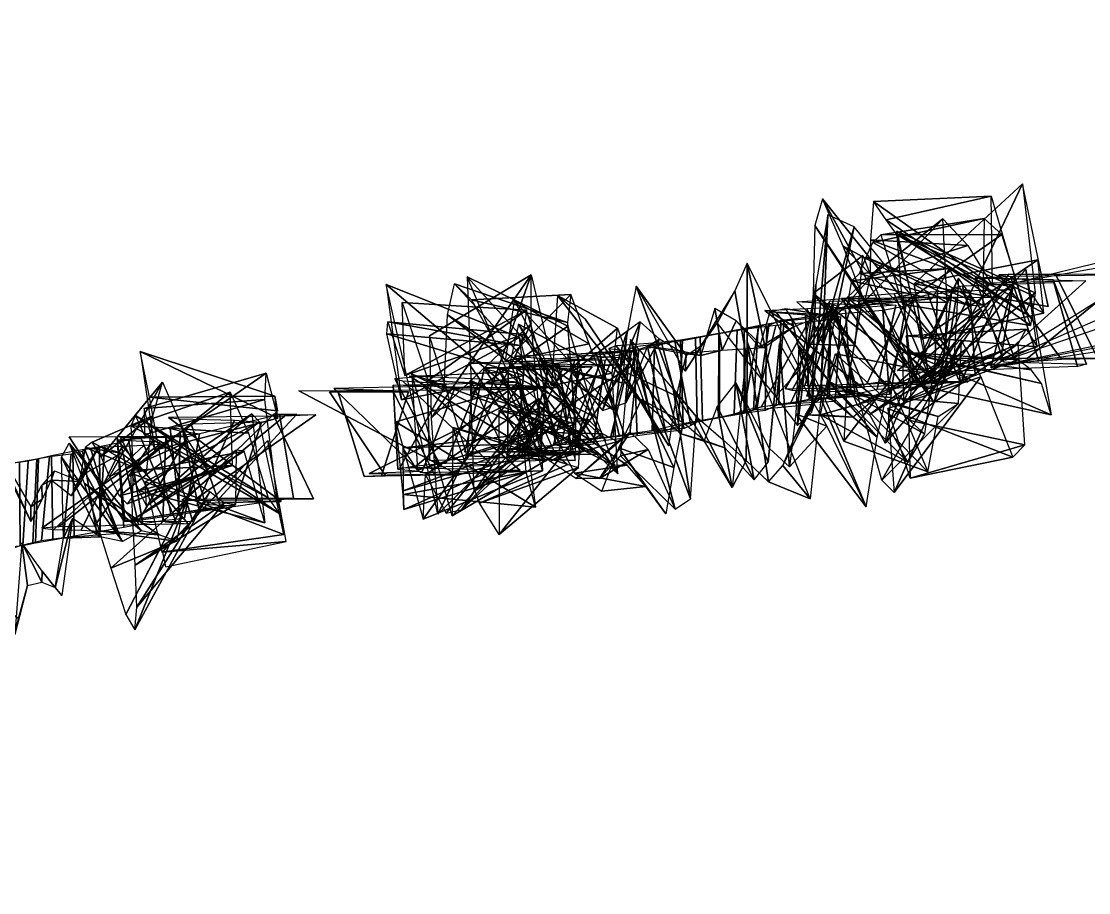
# Model space of a CAD drawing. Extents: x -59 to 52, y -77 to 10.
# Drawn here: x 0.7573 to 1.0109, y 7.3302 to 7.5372 of the extents above; entities that cross this region are included whole.
import ezdxf

# ---------------------------------------------------------------- set-up
doc = ezdxf.new("R2010")
doc.units = 0
doc.layers.add('EXTRUDE_NURBS_1.1', color=242, linetype='CONTINUOUS')
doc.layers.add('SEA', color=201, linetype='CONTINUOUS')

msp = doc.modelspace()

# ---------------------------------------------------------------- meshes
at = {"layer": 'EXTRUDE_NURBS_1.1'}
mesh = msp.add_polyface(dxfattribs=at)
corners = [(0.9877, 7.455, 0.2322), (1.0624, 7.4691, 0.1022), (1.0717, 7.4891, 0.1043), (0.993, 7.475, 0.2145), (1.0698, 7.4691, 0.0119), (1.0589, 7.4891, -0.0146), (1.0841, 7.4747, 0.0264), (1.1004, 7.4947, -0.0122), (1.0878, 7.4747, 0.1011), (1.0892, 7.4947, 0.1008), (1.1691, 7.4888, 0.2212), (1.1664, 7.5088, 0.2118), (1.1416, 7.4827, 0.2215), (1.1374, 7.5027, 0.2369), (1.0798, 7.4718, 0.1279), (1.0797, 7.4918, 0.1433), (1.0166, 7.4609, 0.2196), (1.0172, 7.4809, 0.2218), (0.9759, 7.455, 0.0393), (0.9882, 7.4556, 0.0414), (1.0103, 7.4756, 0.0321), (0.9875, 7.475, 0.033), (0.9937, 7.4562, 0.0479), (0.9861, 7.4762, 0.0503), (0.9991, 7.4566, 0.0569), (0.9924, 7.4766, 0.0583), (1.0045, 7.457, 0.0669), (0.9896, 7.477, 0.0689), (1.0131, 7.4571, 0.0763), (1.0031, 7.4771, 0.0769), (0.9784, 7.4572, 0.0868), (0.992, 7.4772, 0.0869), (0.9963, 7.4571, 0.1019), (1.021, 7.4771, 0.1041), (0.99, 7.4567, 0.1131), (0.9934, 7.4767, 0.1137), (0.9908, 7.4563, 0.1232), (0.984, 7.4763, 0.1213), (1.0104, 7.4558, 0.1396), (1.0025, 7.4758, 0.1364), (1.0083, 7.4552, 0.1498), (1.0027, 7.4752, 0.1469), (0.9864, 7.4544, 0.1475), (0.981, 7.4744, 0.1441), (1.0176, 7.4737, 0.2322), (1.0794, 7.4736, 0.1298), (1.0654, 7.4666, 0.1028), (0.9877, 7.4549, 0.2322), (1.1367, 7.4936, 0.2322), (1.1703, 7.5002, 0.2322), (1.0939, 7.4822, 0.0995), (1.0901, 7.5029), (1.0626, 7.4818), (0.9961, 7.4641, 0.1145), (0.9987, 7.4599, 0.1021), (0.9676, 7.4625, 0.0999), (0.996, 7.4783, 0.087), (0.9703, 7.4507, 0.087), (1.002, 7.4437, 0.0771), (0.9997, 7.4512, 0.0677), (0.9683, 7.4585, 0.0734), (0.9973, 7.4544, 0.0573), (0.9668, 7.4586, 0.0634), (0.9911, 7.4567, 0.2322), (1.0661, 7.4823, 0.1028), (1.0219, 7.4702, 0.2322), (1.062, 7.5046), (1.0964, 7.4886, 0.0995), (1.0773, 7.5052, 0.1298), (1.0929, 7.5077), (1.1763, 7.4879, 0.2322), (1.1378, 7.5074, 0.2322), (0.9977, 7.4721, 0.0573), (1.0003, 7.4679, 0.0677), (0.9653, 7.4867, 0.0634), (0.9989, 7.4806, 0.0771), (0.9713, 7.4618, 0.0734), (1.0013, 7.4695, 0.087), (0.9695, 7.4749, 0.087), (0.9952, 7.4986, 0.1021), (0.9982, 7.4727, 0.1145), (0.9731, 7.4524, 0.0999)]
mesh.append_faces([[corners[k] for k in face] for face in [(0, 1, 2, 3), (1, 4, 5, 2), (4, 6, 7, 5), (6, 8, 9, 7), (8, 10, 11, 9), (10, 12, 13, 11), (12, 14, 15, 13), (14, 16, 17, 15), (16, 0, 3, 17), (18, 19, 20, 21), (19, 22, 23, 20), (22, 24, 25, 23), (24, 26, 27, 25), (26, 28, 29, 27), (28, 30, 31, 29), (30, 32, 33, 31), (32, 34, 35, 33), (34, 36, 37, 35), (36, 38, 39, 37), (38, 40, 41, 39), (40, 42, 43, 41), (44, 45, 46, 46), (44, 46, 47, 47), (45, 48, 49, 49), (45, 49, 50, 50), (45, 50, 46, 46), (50, 51, 52, 52), (50, 52, 46, 46), (53, 54, 55, 55), (54, 56, 57, 57), (56, 58, 57, 57), (58, 59, 60, 60), (59, 61, 62, 62), (63, 64, 65, 65), (64, 66, 67, 67), (64, 67, 68, 68), (64, 68, 65, 65), (66, 69, 67, 67), (67, 70, 68, 68), (70, 71, 68, 68), (72, 73, 74, 74), (73, 75, 76, 76), (75, 77, 78, 78), (77, 79, 78, 78), (79, 80, 81, 81)]])
mesh = msp.add_polyface(dxfattribs=at)
corners = [(0.9732, 7.4525, 0.0154), (0.9743, 7.453, 0.0194), (0.975, 7.473, 0.0187), (0.9647, 7.4725, 0.0245), (0.9774, 7.4534, 0.0214), (0.9928, 7.4734, 0.0093), (0.9655, 7.4543, 0.0385), (0.9922, 7.4743, 0.0205), (0.9759, 7.455, 0.0393), (0.9875, 7.475, 0.033), (0.9864, 7.4544, 0.1475), (0.976, 7.4539, 0.1464), (0.9785, 7.4739, 0.1482), (0.981, 7.4744, 0.1441), (0.984, 7.4533, 0.1596), (0.9827, 7.4733, 0.1584), (0.9799, 7.4523, 0.167), (0.9728, 7.4723, 0.1596), (0.9822, 7.4515, 0.1813), (0.9694, 7.4715, 0.165), (0.9664, 7.4514, 0.1099), (0.9807, 7.4516, 0.1007), (0.9891, 7.4716, 0.1014), (0.9522, 7.4714, 0.1076), (0.9691, 7.4517, 0.087), (0.9668, 7.4717, 0.087), (0.9764, 7.4516, 0.0728), (0.9795, 7.4716, 0.0725), (0.9807, 7.4613, 0.1509), (0.9853, 7.4528, 0.1466), (0.9647, 7.4253, 0.1339), (0.9929, 7.4337, 0.1398), (0.9632, 7.4452, 0.13), (0.9958, 7.4366, 0.1324), (0.9685, 7.4287, 0.125), (0.9942, 7.4606, 0.1245), (0.9681, 7.4425, 0.1185), (0.9961, 7.4641, 0.1145), (0.9687, 7.4495, 0.1102), (0.9676, 7.4625, 0.0999), (0.9987, 7.4599, 0.1021), (0.9703, 7.4507, 0.087), (1.002, 7.4437, 0.0771), (0.9683, 7.4585, 0.0734), (0.9997, 7.4512, 0.0677), (0.9668, 7.4586, 0.0634), (0.9973, 7.4544, 0.0573), (0.9942, 7.4568, 0.0477), (0.9908, 7.4591, 0.04), (0.967, 7.447, 0.0553), (0.9855, 7.4686, 0.0328), (0.9642, 7.45, 0.0489), (0.98, 7.4762, 0.0261), (0.9634, 7.4418, 0.044), (0.9822, 7.484, 0.0261), (0.9881, 7.4744, 0.0328), (0.9591, 7.4853, 0.044), (0.9878, 7.4957, 0.04), (0.9598, 7.4944, 0.0489), (0.9959, 7.4677, 0.0477), (0.9628, 7.4901, 0.0553), (0.9977, 7.4721, 0.0573), (0.9653, 7.4867, 0.0634), (1.0003, 7.4679, 0.0677), (0.9713, 7.4618, 0.0734), (0.9989, 7.4806, 0.0771), (0.9695, 7.4749, 0.087), (0.9952, 7.4986, 0.1021), (0.9731, 7.4524, 0.0999), (0.9982, 7.4727, 0.1145), (0.9971, 7.465, 0.1245), (0.9654, 7.4874, 0.1102), (0.9903, 7.4866, 0.1324), (0.9667, 7.47, 0.1185), (0.9861, 7.4904, 0.1398), (0.9616, 7.4865, 0.125), (0.9858, 7.4698, 0.1466), (0.9597, 7.4847, 0.13)]
mesh.append_faces([[corners[k] for k in face] for face in [(0, 1, 2, 3), (1, 4, 5, 2), (4, 6, 7, 5), (6, 8, 9, 7), (10, 11, 12, 13), (11, 14, 15, 12), (14, 16, 17, 15), (16, 18, 19, 17), (20, 21, 22, 23), (21, 24, 25, 22), (24, 26, 27, 25), (28, 29, 30, 30), (29, 31, 32, 32), (31, 33, 34, 34), (31, 34, 32, 32), (33, 35, 36, 36), (33, 36, 34, 34), (35, 37, 38, 38), (35, 38, 36, 36), (37, 39, 38, 38), (40, 41, 39, 39), (42, 43, 41, 41), (44, 45, 43, 43), (46, 47, 45, 45), (47, 48, 49, 49), (47, 49, 45, 45), (48, 50, 51, 51), (48, 51, 49, 49), (50, 52, 53, 53), (54, 55, 56, 56), (55, 57, 58, 58), (57, 59, 60, 60), (59, 61, 62, 62), (59, 62, 60, 60), (63, 64, 62, 62), (65, 66, 64, 64), (67, 68, 66, 66), (69, 70, 71, 71), (69, 71, 68, 68), (70, 72, 73, 73), (70, 73, 71, 71), (72, 74, 75, 75), (72, 75, 73, 73), (74, 76, 77, 77)]])
mesh = msp.add_polyface(dxfattribs=at)
corners = [(0.9607, 7.4498, 0.0013), (0.9749, 7.4507, -0.0088), (0.9562, 7.4707, 0.0195), (0.9651, 7.4698, -0.0071), (0.9775, 7.4516, 0.0004), (0.9536, 7.4716, 0.03), (0.9732, 7.4525, 0.0154), (0.9647, 7.4725, 0.0245), (0.9822, 7.4515, 0.1813), (0.9632, 7.4506, 0.1668), (0.969, 7.4706, 0.1758), (0.9694, 7.4715, 0.165), (0.9388, 7.4499, 0.1209), (0.9577, 7.4503, 0.1278), (0.9491, 7.4703, 0.1237), (0.9504, 7.4699, 0.1279), (0.9435, 7.4507, 0.1173), (0.9494, 7.4707, 0.1195), (0.9582, 7.4511, 0.1163), (0.9676, 7.4711, 0.1188), (0.9664, 7.4514, 0.1099), (0.9522, 7.4714, 0.1076), (0.9764, 7.4516, 0.0728), (0.9754, 7.4514, 0.0621), (0.9528, 7.4714, 0.0661), (0.9795, 7.4716, 0.0725), (0.9623, 7.451, 0.0564), (0.9476, 7.471, 0.0605), (0.9635, 7.4506, 0.0492), (0.9416, 7.4706, 0.0576), (0.9542, 7.4502, 0.0477), (0.9481, 7.4702, 0.0507), (0.9481, 7.4675, -0.0013), (0.9555, 7.4602, 0.0009), (0.9443, 7.4605, 0.0247), (0.9573, 7.4816, 0.0035), (0.9455, 7.4726, 0.0265), (0.9675, 7.4555, 0.0066), (0.9742, 7.4466, 0.0102), (0.9459, 7.4887, 0.0287), (0.9768, 7.4587, 0.0143), (0.9477, 7.4951, 0.0313), (0.9773, 7.4704, 0.017), (0.9526, 7.4838, 0.0341), (0.9763, 7.4903, 0.0199), (0.9577, 7.4707, 0.0374), (0.9822, 7.484, 0.0261), (0.959, 7.4765, 0.0409), (0.9591, 7.4853, 0.044), (0.9881, 7.4744, 0.0328), (0.9598, 7.4944, 0.0489), (0.9878, 7.4957, 0.04), (0.9628, 7.4901, 0.0553), (0.9861, 7.4904, 0.1398), (0.9597, 7.4847, 0.13), (0.9616, 7.4865, 0.125), (0.9858, 7.4698, 0.1466), (0.9828, 7.4696, 0.1509), (0.9581, 7.4812, 0.1339), (0.9778, 7.4785, 0.1549), (0.9565, 7.4773, 0.1373), (0.9737, 7.4713, 0.1603), (0.9547, 7.4756, 0.1398), (0.9687, 7.4723, 0.1643), (0.9536, 7.4694, 0.1422), (0.9622, 7.4798, 0.1679), (0.9507, 7.4689, 0.1448), (0.9552, 7.4884, 0.1709), (0.9484, 7.4644, 0.147), (0.949, 7.4913, 0.1735), (0.9474, 7.4511, 0.149)]
mesh.append_faces([[corners[k] for k in face] for face in [(0, 1, 2, 3), (1, 4, 5, 2), (4, 6, 7, 5), (8, 9, 10, 11), (12, 13, 14, 15), (13, 16, 17, 14), (16, 18, 19, 17), (18, 20, 21, 19), (22, 23, 24, 25), (23, 26, 27, 24), (26, 28, 29, 27), (28, 30, 31, 29), (32, 33, 34, 34), (33, 35, 36, 36), (33, 36, 34, 34), (35, 37, 36, 36), (37, 38, 39, 39), (37, 39, 36, 36), (38, 40, 41, 41), (38, 41, 39, 39), (40, 42, 43, 43), (40, 43, 41, 41), (42, 44, 45, 45), (42, 45, 43, 43), (44, 46, 47, 47), (44, 47, 45, 45), (46, 48, 47, 47), (49, 50, 48, 48), (51, 52, 50, 50), (53, 54, 55, 55), (56, 57, 58, 58), (56, 58, 54, 54), (57, 59, 60, 60), (57, 60, 58, 58), (59, 61, 62, 62), (59, 62, 60, 60), (61, 63, 64, 64), (61, 64, 62, 62), (63, 65, 66, 66), (63, 66, 64, 64), (65, 67, 68, 68), (65, 68, 66, 66), (67, 69, 70, 70), (67, 70, 68, 68)]])
mesh = msp.add_polyface(dxfattribs=at)
corners = [(0.9232, 7.4431, -0.0217), (0.9313, 7.4449, 0.012), (0.9324, 7.4649, 0.0009), (0.9232, 7.4631, -0.0008), (0.9453, 7.4463, -0.0256), (0.9404, 7.4663, -0.0016), (0.9473, 7.4477, 0.0013), (0.9481, 7.4677, -0.0011), (0.9494, 7.4476, 0.182), (0.9373, 7.4462, 0.1629), (0.9378, 7.4662, 0.1658), (0.9496, 7.4676, 0.1825), (0.9341, 7.4448, 0.191), (0.9345, 7.4648, 0.1936), (0.9294, 7.4441, 0.1949), (0.9291, 7.4641, 0.1881), (0.923, 7.4431, 0.1864), (0.9231, 7.4631, 0.1823), (0.9232, 7.4431, 0.1564), (0.9291, 7.4441, 0.161), (0.9291, 7.4641, 0.1613), (0.9231, 7.4631, 0.1513), (0.9316, 7.445, 0.1436), (0.9366, 7.465, 0.1696), (0.9332, 7.4457, 0.1379), (0.9443, 7.4657, 0.1757), (0.9401, 7.4464, 0.1484), (0.9494, 7.4664, 0.1714), (0.9404, 7.4495, 0.1246), (0.9388, 7.4499, 0.1209), (0.9504, 7.4699, 0.1279), (0.9515, 7.4695, 0.1327), (0.9594, 7.4485, 0.0241), (0.9521, 7.448, 0.0256), (0.9368, 7.468, 0.0454), (0.934, 7.4685, 0.0509), (0.9445, 7.4474, 0.0297), (0.9437, 7.4674, 0.031), (0.9418, 7.4468, 0.0275), (0.9459, 7.4668, 0.0189), (0.9367, 7.4461, 0.0308), (0.9386, 7.4661, 0.0258), (0.9322, 7.4454, 0.0354), (0.935, 7.4654, 0.0247), (0.929, 7.4447, 0.0381), (0.9326, 7.4647, 0.0163), (0.9267, 7.4439, 0.0318), (0.9274, 7.4639, 0.0228), (0.9232, 7.4431, 0.0258), (0.9232, 7.4631, 0.0264), (0.9061, 7.46, -0.0032), (0.9143, 7.4584, -0.0044), (0.9135, 7.459, 0.0214), (0.909, 7.4617, 0.0224), (0.9239, 7.4591, -0.0048), (0.9188, 7.4578, 0.0207), (0.9338, 7.4597, -0.0044), (0.9272, 7.4661, 0.0206), (0.9221, 7.469, 0.0204), (0.941, 7.4647, -0.0032), (0.9327, 7.4598, 0.0211), (0.9481, 7.4675, -0.0013), (0.9352, 7.4682, 0.022), (0.9443, 7.4605, 0.0247), (0.939, 7.4689, 0.0231), (0.949, 7.4913, 0.1735), (0.9461, 7.4747, 0.1755), (0.9451, 7.4443, 0.1506), (0.9474, 7.4511, 0.149), (0.9423, 7.4546, 0.1774), (0.9298, 7.4798, 0.1786), (0.9365, 7.4481, 0.1528), (0.9269, 7.4732, 0.1789), (0.9298, 7.4564, 0.1535), (0.9226, 7.4663, 0.179), (0.9227, 7.4655, 0.1538), (0.9151, 7.4541, 0.1786), (0.9191, 7.4604, 0.1536), (0.9153, 7.4578, 0.1531), (0.9034, 7.4743, 0.1774), (0.913, 7.4482, 0.1523)]
mesh.append_faces([[corners[k] for k in face] for face in [(0, 1, 2, 3), (1, 4, 5, 2), (4, 6, 7, 5), (8, 9, 10, 11), (9, 12, 13, 10), (12, 14, 15, 13), (14, 16, 17, 15), (18, 19, 20, 21), (19, 22, 23, 20), (22, 24, 25, 23), (24, 26, 27, 25), (28, 29, 30, 31), (32, 33, 34, 35), (33, 36, 37, 34), (36, 38, 39, 37), (38, 40, 41, 39), (40, 42, 43, 41), (42, 44, 45, 43), (44, 46, 47, 45), (46, 48, 49, 47), (50, 51, 52, 52), (50, 52, 53, 53), (51, 54, 55, 55), (51, 55, 52, 52), (54, 56, 57, 57), (54, 57, 58, 58), (54, 58, 55, 55), (56, 59, 60, 60), (56, 60, 57, 57), (59, 61, 62, 62), (59, 62, 60, 60), (61, 63, 64, 64), (61, 64, 62, 62), (65, 66, 67, 67), (65, 67, 68, 68), (69, 70, 71, 71), (70, 72, 73, 73), (70, 73, 71, 71), (72, 74, 75, 75), (72, 75, 73, 73), (74, 76, 77, 77), (74, 77, 75, 75), (76, 78, 77, 77), (76, 79, 78, 78), (79, 80, 78, 78)]])
mesh = msp.add_polyface(dxfattribs=at)
corners = [(0.8388, 7.4291, 0.087), (0.8439, 7.4292, 0.0715), (0.8306, 7.4492, 0.0703), (0.8326, 7.4491, 0.087), (0.8555, 7.4295, 0.0606), (0.8456, 7.4495, 0.0588), (0.8522, 7.43, 0.0496), (0.8316, 7.45, 0.0437), (0.8759, 7.4305, 0.05), (0.8529, 7.4505, 0.0409), (0.8473, 7.4311, 0.0288), (0.8584, 7.4511, 0.0345), (0.8692, 7.4318, 0.0321), (0.8479, 7.4518, 0.0188), (0.8566, 7.4323, 0.0172), (0.8461, 7.4523, 0.0093), (0.8543, 7.4329, 0.0072), (0.8538, 7.4529, 0.0067), (0.8805, 7.4339, 0.0218), (0.871, 7.4539, 0.0118), (0.8822, 7.4329, 0.1422), (0.8582, 7.4322, 0.1539), (0.8664, 7.4522, 0.148), (0.8496, 7.4529, 0.1708), (0.8511, 7.4315, 0.1498), (0.8755, 7.4515, 0.1355), (0.8468, 7.4308, 0.142), (0.8457, 7.4508, 0.1425), (0.8526, 7.4303, 0.1302), (0.8604, 7.4503, 0.1274), (0.84, 7.4298, 0.1245), (0.88, 7.4498, 0.1143), (0.8613, 7.4294, 0.1094), (0.8233, 7.4494, 0.1157), (0.8429, 7.4292, 0.1009), (0.8493, 7.4492, 0.1004), (0.7955, 7.4234, 0.0415), (0.7987, 7.4237, 0.0469), (0.8273, 7.4437, 0.0428), (0.8199, 7.4434, 0.036), (0.8268, 7.4238, 0.0518), (0.8172, 7.4438, 0.0524), (0.8044, 7.4239, 0.0614), (0.8228, 7.4439, 0.061), (0.822, 7.4239, 0.184), (0.8187, 7.4439, 0.1749), (0.8481, 7.4248, 0.1005), (0.8463, 7.4421, 0.1115), (0.8795, 7.4218, 0.1011), (0.8773, 7.4301, 0.087), (0.8482, 7.4212, 0.087), (0.8528, 7.4189, 0.1218), (0.8756, 7.4506, 0.1113), (0.8534, 7.4295, 0.1299), (0.8812, 7.4304, 0.1195), (0.8583, 7.4204, 0.1375), (0.8803, 7.4476, 0.1259), (0.8597, 7.4197, 0.0341), (0.8501, 7.4534, 0.0415), (0.8806, 7.4424, 0.0503), (0.8515, 7.4306, 0.0494), (0.8791, 7.4393, 0.0568), (0.848, 7.4359, 0.0594), (0.8481, 7.4257, 0.0718), (0.8777, 7.4369, 0.0652), (0.877, 7.434, 0.0756), (0.7907, 7.4111, 0.0623), (0.8159, 7.4376, 0.0611), (0.8197, 7.4153, 0.0523), (0.7909, 7.4111, 0.075), (0.8203, 7.4136, 0.1742), (0.8442, 7.463, 0.087), (0.8444, 7.4658, 0.0718), (0.8759, 7.4602, 0.0756), (0.8768, 7.4531, 0.087), (0.8477, 7.4473, 0.1005), (0.8485, 7.4531, 0.0594), (0.8766, 7.4628, 0.0652), (0.8478, 7.4704, 0.0494), (0.8774, 7.4686, 0.0568), (0.854, 7.4519, 0.0415), (0.8543, 7.4625, 0.1375), (0.8547, 7.4429, 0.1299), (0.8785, 7.477, 0.1259), (0.8563, 7.4201, 0.1218), (0.8785, 7.4654, 0.1195), (0.844, 7.4747, 0.1115), (0.8805, 7.4439, 0.1113), (0.8757, 7.4621, 0.1011)]
mesh.append_faces([[corners[k] for k in face] for face in [(0, 1, 2, 3), (1, 4, 5, 2), (4, 6, 7, 5), (6, 8, 9, 7), (8, 10, 11, 9), (10, 12, 13, 11), (12, 14, 15, 13), (14, 16, 17, 15), (16, 18, 19, 17), (20, 21, 22, 23), (21, 24, 25, 22), (24, 26, 27, 25), (26, 28, 29, 27), (28, 30, 31, 29), (30, 32, 33, 31), (32, 34, 35, 33), (34, 0, 3, 35), (36, 37, 38, 39), (37, 40, 41, 38), (40, 42, 43, 41), (42, 44, 45, 43), (46, 47, 48, 48), (46, 49, 50, 50), (47, 51, 52, 52), (51, 53, 54, 54), (53, 55, 56, 56), (57, 58, 59, 59), (58, 60, 61, 61), (60, 62, 61, 61), (62, 63, 64, 64), (63, 50, 65, 65), (66, 67, 68, 68), (69, 70, 67, 67), (71, 72, 73, 73), (71, 73, 74, 74), (71, 74, 75, 75), (72, 76, 77, 77), (72, 77, 73, 73), (76, 78, 79, 79), (78, 80, 79, 79), (81, 82, 83, 83), (82, 84, 85, 85), (84, 86, 87, 87), (86, 75, 88, 88)]])
mesh = msp.add_polyface(dxfattribs=at)
corners = [(0.8805, 7.4339, 0.0218), (0.8806, 7.4347, 0.0137), (0.8674, 7.4547, -0.0031), (0.871, 7.4539, 0.0118), (0.8808, 7.4356, 0.0037), (0.8824, 7.4556, 0.0063), (0.8825, 7.4347, 0.158), (0.8729, 7.4339, 0.1603), (0.873, 7.4539, 0.1602), (0.8708, 7.4547, 0.1729), (0.8822, 7.4329, 0.1422), (0.8496, 7.4529, 0.1708), (0.8901, 7.4346, 0.1), (0.8627, 7.4349, 0.1141), (0.8674, 7.4549, 0.1133), (0.8847, 7.4546, 0.1004), (0.8851, 7.4352, 0.1182), (0.8903, 7.4552, 0.1167), (0.8711, 7.4356, 0.1302), (0.8775, 7.436, 0.1343), (0.8636, 7.456, 0.1411), (0.9028, 7.4556, 0.1181), (0.881, 7.4363, 0.1371), (0.8735, 7.4563, 0.1417), (0.8855, 7.4359, 0.0459), (0.8752, 7.4355, 0.0479), (0.8768, 7.4555, 0.0485), (0.8787, 7.4559, 0.0427), (0.8775, 7.4346, 0.0756), (0.881, 7.4345, 0.087), (0.875, 7.4545, 0.087), (0.8826, 7.4546, 0.076), (0.8481, 7.4248, 0.1005), (0.8795, 7.4218, 0.1011), (0.8773, 7.4301, 0.087), (0.8463, 7.4421, 0.1115), (0.8756, 7.4506, 0.1113), (0.8528, 7.4189, 0.1218), (0.8812, 7.4304, 0.1195), (0.8534, 7.4295, 0.1299), (0.8803, 7.4476, 0.1259), (0.8583, 7.4204, 0.1375), (0.862, 7.4212, 0.1445), (0.8649, 7.4256, 0.1499), (0.8852, 7.4426, 0.1339), (0.8832, 7.4439, 0.1308), (0.8641, 7.452, 0.1549), (0.8882, 7.4392, 0.1373), (0.8709, 7.4153, 0.0191), (0.8662, 7.4227, 0.0231), (0.8897, 7.4312, 0.037), (0.8599, 7.4407, 0.0273), (0.8872, 7.4319, 0.0405), (0.8843, 7.4342, 0.0452), (0.8597, 7.4197, 0.0341), (0.8806, 7.4424, 0.0503), (0.8501, 7.4534, 0.0415), (0.8791, 7.4393, 0.0568), (0.848, 7.4359, 0.0594), (0.8777, 7.4369, 0.0652), (0.8481, 7.4257, 0.0718), (0.877, 7.434, 0.0756), (0.8482, 7.4212, 0.087), (0.8485, 7.4531, 0.0594), (0.8774, 7.4686, 0.0568), (0.8766, 7.4628, 0.0652), (0.854, 7.4519, 0.0415), (0.8578, 7.4501, 0.0341), (0.8828, 7.4503, 0.0503), (0.8586, 7.4675, 0.0273), (0.885, 7.4502, 0.0452), (0.8603, 7.4749, 0.0231), (0.8886, 7.4443, 0.0405), (0.8643, 7.4711, 0.0191), (0.8871, 7.4657, 0.037), (0.8724, 7.4565, 0.0137), (0.8879, 7.4723, 0.0345), (0.8633, 7.4765, 0.1549), (0.8643, 7.4489, 0.1499), (0.8872, 7.4648, 0.1373), (0.8633, 7.434, 0.1445), (0.8891, 7.4415, 0.1339), (0.8785, 7.477, 0.1259), (0.8889, 7.4329, 0.1308), (0.8543, 7.4625, 0.1375), (0.8547, 7.4429, 0.1299), (0.8785, 7.4654, 0.1195), (0.8563, 7.4201, 0.1218), (0.8805, 7.4439, 0.1113), (0.844, 7.4747, 0.1115), (0.8757, 7.4621, 0.1011), (0.8477, 7.4473, 0.1005), (0.8768, 7.4531, 0.087)]
mesh.append_faces([[corners[k] for k in face] for face in [(0, 1, 2, 3), (1, 4, 5, 2), (6, 7, 8, 9), (7, 10, 11, 8), (12, 13, 14, 15), (13, 16, 17, 14), (18, 19, 20, 21), (19, 22, 23, 20), (24, 25, 26, 27), (28, 29, 30, 31), (32, 33, 34, 34), (35, 36, 33, 33), (37, 38, 36, 36), (39, 40, 38, 38), (41, 42, 40, 40), (42, 43, 44, 44), (42, 44, 45, 45), (42, 45, 40, 40), (43, 46, 47, 47), (48, 49, 50, 50), (49, 51, 52, 52), (51, 53, 52, 52), (51, 54, 53, 53), (54, 55, 53, 53), (56, 57, 55, 55), (58, 59, 57, 57), (60, 61, 59, 59), (62, 34, 61, 61), (63, 64, 65, 65), (66, 67, 68, 68), (66, 68, 64, 64), (67, 69, 70, 70), (67, 70, 68, 68), (69, 71, 72, 72), (69, 72, 70, 70), (71, 73, 74, 74), (73, 75, 76, 76), (77, 78, 79, 79), (78, 80, 81, 81), (80, 82, 83, 83), (80, 84, 82, 82), (85, 86, 82, 82), (87, 88, 86, 86), (89, 90, 88, 88), (91, 92, 90, 90)]])
mesh = msp.add_polyface(dxfattribs=at)
corners = [(0.8838, 7.4366, -0.004), (0.8896, 7.4376, -0.0077), (0.898, 7.4576, 0.0127), (0.8888, 7.4566, 0.0056), (0.8974, 7.4386, -0.0059), (0.9023, 7.4586, 0.0103), (0.9104, 7.44, 0.0184), (0.9061, 7.46, -0.0033), (0.9076, 7.44, 0.17), (0.898, 7.4386, 0.1782), (0.9, 7.4586, 0.1716), (0.9032, 7.46, 0.1917), (0.8884, 7.4376, 0.1847), (0.8897, 7.4576, 0.1817), (0.8844, 7.4366, 0.1769), (0.8802, 7.4566, 0.185), (0.8867, 7.4368, 0.1388), (0.8927, 7.4372, 0.1391), (0.8804, 7.4572, 0.15), (0.8953, 7.4568, 0.1325), (0.8962, 7.4377, 0.1408), (0.8745, 7.4577, 0.1642), (0.9009, 7.4383, 0.1404), (0.8939, 7.4583, 0.1495), (0.9037, 7.4388, 0.1417), (0.9029, 7.4588, 0.1431), (0.9089, 7.4395, 0.1379), (0.8969, 7.4595, 0.1631), (0.9137, 7.4401, 0.1321), (0.8987, 7.4601, 0.1739), (0.9072, 7.4399, 0.0277), (0.9019, 7.4392, 0.0249), (0.9041, 7.4592, 0.0292), (0.9078, 7.4599, 0.0293), (0.8995, 7.4386, 0.0283), (0.8947, 7.4586, 0.0211), (0.895, 7.4381, 0.0287), (0.8871, 7.4581, 0.0191), (0.8893, 7.4375, 0.0285), (0.8951, 7.4575, 0.0343), (0.8887, 7.4371, 0.0327), (0.9025, 7.4571, 0.0445), (0.8933, 7.4368, 0.0403), (0.8961, 7.4568, 0.0423), (0.8903, 7.4364, 0.0428), (0.8759, 7.4564, 0.0343), (0.8603, 7.4749, 0.0231), (0.8871, 7.4657, 0.037), (0.8886, 7.4443, 0.0405), (0.8643, 7.4711, 0.0191), (0.8879, 7.4723, 0.0345), (0.8724, 7.4565, 0.0137), (0.8745, 7.4708, 0.0097), (0.8923, 7.4606, 0.0321), (0.8824, 7.4556, 0.0062), (0.8982, 7.4448, 0.0295), (0.8881, 7.4539, 0.0032), (0.9001, 7.4513, 0.0272), (0.8954, 7.4448, 0.0007), (0.9013, 7.4636, 0.0253), (0.901, 7.4466, -0.0014), (0.9044, 7.4658, 0.0236), (0.9061, 7.46, -0.0032), (0.909, 7.4617, 0.0224), (0.9034, 7.4743, 0.1774), (0.8996, 7.4545, 0.1756), (0.913, 7.4482, 0.1523), (0.8914, 7.4664, 0.1735), (0.906, 7.4449, 0.1497), (0.8847, 7.4721, 0.1709), (0.899, 7.4643, 0.1479), (0.8833, 7.4507, 0.1679), (0.8977, 7.4536, 0.1457), (0.8755, 7.4653, 0.1644), (0.8991, 7.4297, 0.1432), (0.8729, 7.4537, 0.1604), (0.8633, 7.4765, 0.1549), (0.8938, 7.4431, 0.1404), (0.8872, 7.4648, 0.1373), (0.8643, 7.4489, 0.1499), (0.8891, 7.4415, 0.1339)]
mesh.append_faces([[corners[k] for k in face] for face in [(0, 1, 2, 3), (1, 4, 5, 2), (4, 6, 7, 5), (8, 9, 10, 11), (9, 12, 13, 10), (12, 14, 15, 13), (16, 17, 18, 19), (17, 20, 21, 18), (20, 22, 23, 21), (22, 24, 25, 23), (24, 26, 27, 25), (26, 28, 29, 27), (30, 31, 32, 33), (31, 34, 35, 32), (34, 36, 37, 35), (36, 38, 39, 37), (38, 40, 41, 39), (40, 42, 43, 41), (42, 44, 45, 43), (46, 47, 48, 48), (49, 50, 47, 47), (51, 52, 53, 53), (51, 53, 50, 50), (52, 54, 55, 55), (52, 55, 53, 53), (54, 56, 57, 57), (54, 57, 55, 55), (56, 58, 59, 59), (56, 59, 57, 57), (58, 60, 61, 61), (58, 61, 59, 59), (60, 62, 63, 63), (60, 63, 61, 61), (64, 65, 66, 66), (65, 67, 68, 68), (67, 69, 68, 68), (69, 70, 68, 68), (69, 71, 70, 70), (71, 72, 70, 70), (71, 73, 72, 72), (73, 74, 72, 72), (75, 76, 77, 77), (76, 78, 77, 77), (79, 80, 78, 78)]])
mesh = msp.add_polyface(dxfattribs=at)
corners = [(0.9473, 7.4477, 0.0013), (0.9561, 7.4488, -0.0043), (0.9506, 7.4688, 0.0089), (0.9481, 7.4677, -0.0011), (0.9607, 7.4498, 0.0013), (0.9651, 7.4698, -0.0071), (0.9632, 7.4506, 0.1668), (0.964, 7.4496, 0.181), (0.9675, 7.4696, 0.1878), (0.969, 7.4706, 0.1758), (0.9636, 7.4486, 0.1985), (0.962, 7.4686, 0.1948), (0.9494, 7.4476, 0.182), (0.9496, 7.4676, 0.1825), (0.9401, 7.4464, 0.1484), (0.9507, 7.447, 0.1608), (0.952, 7.467, 0.1633), (0.9494, 7.4664, 0.1714), (0.9488, 7.4476, 0.1486), (0.9496, 7.4676, 0.1498), (0.944, 7.4482, 0.1364), (0.9504, 7.4682, 0.1442), (0.9545, 7.4487, 0.143), (0.9532, 7.4687, 0.1416), (0.9555, 7.4491, 0.1395), (0.9509, 7.4691, 0.1355), (0.9404, 7.4495, 0.1246), (0.9515, 7.4695, 0.1327), (0.9542, 7.4502, 0.0477), (0.949, 7.4499, 0.0477), (0.9545, 7.4699, 0.0444), (0.9481, 7.4702, 0.0507), (0.9533, 7.4495, 0.0407), (0.9569, 7.4695, 0.0381), (0.9531, 7.449, 0.0361), (0.944, 7.469, 0.044), (0.9594, 7.4485, 0.0241), (0.934, 7.4685, 0.0509), (0.9581, 7.4219, 0.1735), (0.9607, 7.4384, 0.1709), (0.9421, 7.4601, 0.149), (0.9637, 7.4518, 0.1679), (0.9474, 7.4495, 0.147), (0.9727, 7.4302, 0.1643), (0.9528, 7.4375, 0.1448), (0.9752, 7.4433, 0.1603), (0.9535, 7.4499, 0.1422), (0.98, 7.4464, 0.1549), (0.956, 7.4486, 0.1398), (0.9807, 7.4613, 0.1509), (0.9618, 7.4282, 0.1373), (0.9647, 7.4253, 0.1339), (0.9853, 7.4528, 0.1466), (0.9632, 7.4452, 0.13), (0.9855, 7.4686, 0.0328), (0.9634, 7.4418, 0.044), (0.9642, 7.45, 0.0489), (0.98, 7.4762, 0.0261), (0.9789, 7.4559, 0.0199), (0.9626, 7.437, 0.0409), (0.9762, 7.4564, 0.017), (0.9589, 7.4438, 0.0374), (0.974, 7.4539, 0.0143), (0.9559, 7.4461, 0.0341), (0.9719, 7.4392, 0.0102), (0.9508, 7.4582, 0.0313), (0.968, 7.4325, 0.0066), (0.9489, 7.4519, 0.0287), (0.9599, 7.4473, 0.0035), (0.9472, 7.4437, 0.0265), (0.955, 7.4432, 0.0009), (0.9476, 7.4504, -0.0013), (0.9437, 7.4437, 0.0247)]
mesh.append_faces([[corners[k] for k in face] for face in [(0, 1, 2, 3), (1, 4, 5, 2), (6, 7, 8, 9), (7, 10, 11, 8), (10, 12, 13, 11), (14, 15, 16, 17), (15, 18, 19, 16), (18, 20, 21, 19), (20, 22, 23, 21), (22, 24, 25, 23), (24, 26, 27, 25), (28, 29, 30, 31), (29, 32, 33, 30), (32, 34, 35, 33), (34, 36, 37, 35), (38, 39, 40, 40), (39, 41, 42, 42), (39, 42, 40, 40), (41, 43, 44, 44), (41, 44, 42, 42), (43, 45, 46, 46), (43, 46, 44, 44), (45, 47, 48, 48), (45, 48, 46, 46), (47, 49, 50, 50), (47, 50, 48, 48), (49, 51, 50, 50), (52, 53, 51, 51), (54, 55, 56, 56), (57, 58, 59, 59), (57, 59, 55, 55), (58, 60, 61, 61), (58, 61, 59, 59), (60, 62, 63, 63), (60, 63, 61, 61), (62, 64, 65, 65), (62, 65, 63, 63), (64, 66, 67, 67), (64, 67, 65, 65), (66, 68, 69, 69), (66, 69, 67, 67), (68, 70, 69, 69), (70, 71, 72, 72), (70, 72, 69, 69)]])
mesh = msp.add_polyface(dxfattribs=at)
corners = [(0.9104, 7.44, 0.0184), (0.9146, 7.4414, 0.0043), (0.914, 7.4614, -0.0014), (0.9061, 7.46, -0.0033), (0.9232, 7.4431, -0.0217), (0.9232, 7.4631, -0.0008), (0.923, 7.4431, 0.1864), (0.9135, 7.4414, 0.1807), (0.9144, 7.4614, 0.1712), (0.9231, 7.4631, 0.1823), (0.9076, 7.44, 0.17), (0.9032, 7.46, 0.1917), (0.9137, 7.4401, 0.1321), (0.9131, 7.4408, 0.1428), (0.9075, 7.4608, 0.1647), (0.8987, 7.4601, 0.1739), (0.9146, 7.4415, 0.1535), (0.914, 7.4615, 0.1568), (0.9192, 7.4423, 0.1488), (0.9186, 7.4623, 0.1555), (0.9232, 7.4431, 0.1564), (0.9231, 7.4631, 0.1513), (0.9232, 7.4431, 0.0258), (0.9179, 7.4421, 0.0195), (0.9175, 7.4621, 0.0162), (0.9232, 7.4631, 0.0264), (0.9164, 7.4412, 0.0388), (0.9126, 7.4612, 0.0192), (0.9148, 7.4405, 0.0411), (0.9095, 7.4605, 0.0235), (0.9072, 7.4399, 0.0277), (0.9078, 7.4599, 0.0293), (0.9047, 7.4474, 0.1774), (0.9141, 7.4392, 0.1786), (0.9145, 7.4419, 0.1531), (0.9124, 7.4312, 0.1523), (0.9245, 7.4359, 0.179), (0.9196, 7.4376, 0.1536), (0.9315, 7.4283, 0.1789), (0.9227, 7.4457, 0.1538), (0.9348, 7.4325, 0.1786), (0.9271, 7.4514, 0.1535), (0.9375, 7.4607, 0.1774), (0.9351, 7.4357, 0.1528), (0.9487, 7.441, 0.1755), (0.9399, 7.4314, 0.1519), (0.9581, 7.4219, 0.1735), (0.9414, 7.444, 0.1506), (0.9421, 7.4601, 0.149), (0.9476, 7.4504, -0.0013), (0.9448, 7.4238, -0.0032), (0.9383, 7.4317, 0.022), (0.941, 7.4381, 0.0231), (0.9437, 7.4437, 0.0247), (0.9299, 7.461, -0.0044), (0.9349, 7.4278, 0.0211), (0.9262, 7.4265, -0.0048), (0.9296, 7.4329, 0.0206), (0.9241, 7.4378, 0.0204), (0.9122, 7.4499, -0.0044), (0.9177, 7.4433, 0.0207), (0.9021, 7.4616, -0.0032), (0.9163, 7.4238, 0.0214), (0.9127, 7.4213, 0.0224), (0.9461, 7.4747, 0.1755), (0.9423, 7.4546, 0.1774), (0.9418, 7.4412, 0.1519), (0.9451, 7.4443, 0.1506), (0.9365, 7.4481, 0.1528), (0.8996, 7.4545, 0.1756), (0.9112, 7.4364, 0.1511), (0.913, 7.4482, 0.1523)]
mesh.append_faces([[corners[k] for k in face] for face in [(0, 1, 2, 3), (1, 4, 5, 2), (6, 7, 8, 9), (7, 10, 11, 8), (12, 13, 14, 15), (13, 16, 17, 14), (16, 18, 19, 17), (18, 20, 21, 19), (22, 23, 24, 25), (23, 26, 27, 24), (26, 28, 29, 27), (28, 30, 31, 29), (32, 33, 34, 34), (32, 34, 35, 35), (33, 36, 37, 37), (33, 37, 34, 34), (36, 38, 39, 39), (36, 39, 37, 37), (38, 40, 41, 41), (38, 41, 39, 39), (40, 42, 43, 43), (40, 43, 41, 41), (42, 44, 45, 45), (42, 45, 43, 43), (44, 46, 47, 47), (44, 47, 45, 45), (46, 48, 47, 47), (49, 50, 51, 51), (49, 51, 52, 52), (49, 52, 53, 53), (50, 54, 55, 55), (50, 55, 51, 51), (54, 56, 57, 57), (54, 57, 55, 55), (56, 58, 57, 57), (56, 59, 60, 60), (56, 60, 58, 58), (59, 61, 62, 62), (59, 62, 60, 60), (61, 63, 62, 62), (64, 65, 66, 66), (64, 66, 67, 67), (65, 68, 66, 66), (69, 70, 71, 71)]])
mesh = msp.add_polyface(dxfattribs=at)
corners = [(0.8808, 7.4356, 0.0037), (0.8838, 7.4366, -0.004), (0.8888, 7.4566, 0.0056), (0.8824, 7.4556, 0.0063), (0.8844, 7.4366, 0.1769), (0.8879, 7.4356, 0.1593), (0.8851, 7.4556, 0.1637), (0.8802, 7.4566, 0.185), (0.8825, 7.4347, 0.158), (0.8708, 7.4547, 0.1729), (0.881, 7.4345, 0.087), (0.8901, 7.4346, 0.1), (0.8847, 7.4546, 0.1004), (0.875, 7.4545, 0.087), (0.8851, 7.4352, 0.1182), (0.8711, 7.4356, 0.1302), (0.9028, 7.4556, 0.1181), (0.8903, 7.4552, 0.1167), (0.881, 7.4363, 0.1371), (0.8867, 7.4368, 0.1388), (0.8953, 7.4568, 0.1325), (0.8735, 7.4563, 0.1417), (0.8903, 7.4364, 0.0428), (0.8855, 7.4359, 0.0459), (0.8787, 7.4559, 0.0427), (0.8759, 7.4564, 0.0343), (0.8752, 7.4355, 0.0479), (0.8757, 7.4351, 0.0558), (0.893, 7.4551, 0.0602), (0.8768, 7.4555, 0.0485), (0.876, 7.4348, 0.0648), (0.8861, 7.4548, 0.0664), (0.8775, 7.4346, 0.0756), (0.8826, 7.4546, 0.076), (0.8649, 7.4256, 0.1499), (0.8882, 7.4392, 0.1373), (0.8852, 7.4426, 0.1339), (0.8641, 7.452, 0.1549), (0.8728, 7.434, 0.1604), (0.8915, 7.4352, 0.1404), (0.876, 7.4428, 0.1644), (0.8945, 7.4344, 0.1432), (0.8806, 7.4456, 0.1679), (0.8981, 7.4317, 0.1457), (0.8888, 7.4299, 0.1709), (0.9013, 7.4318, 0.1479), (0.8953, 7.4256, 0.1735), (0.9057, 7.4267, 0.1497), (0.8993, 7.4359, 0.1756), (0.9047, 7.4474, 0.1774), (0.9124, 7.4312, 0.1523), (0.9105, 7.4202, 0.1511), (0.9021, 7.4616, -0.0032), (0.8997, 7.434, -0.0014), (0.9127, 7.4213, 0.0224), (0.9063, 7.4355, 0.0236), (0.8947, 7.4286, 0.0007), (0.902, 7.4396, 0.0253), (0.8891, 7.4286, 0.0032), (0.899, 7.4374, 0.0272), (0.8829, 7.4327, 0.0062), (0.8955, 7.4392, 0.0295), (0.8766, 7.4397, 0.0097), (0.892, 7.4426, 0.0321), (0.8708, 7.4448, 0.0137), (0.8903, 7.4398, 0.0345), (0.8709, 7.4153, 0.0191), (0.8897, 7.4312, 0.037), (0.8662, 7.4227, 0.0231), (0.8872, 7.4319, 0.0405), (0.8996, 7.4545, 0.1756), (0.906, 7.4449, 0.1497), (0.9112, 7.4364, 0.1511), (0.8755, 7.4653, 0.1644), (0.8729, 7.4537, 0.1604), (0.8991, 7.4297, 0.1432), (0.8938, 7.4431, 0.1404), (0.8633, 7.434, 0.1445), (0.8889, 7.4329, 0.1308), (0.8891, 7.4415, 0.1339)]
mesh.append_faces([[corners[k] for k in face] for face in [(0, 1, 2, 3), (4, 5, 6, 7), (5, 8, 9, 6), (10, 11, 12, 13), (14, 15, 16, 17), (18, 19, 20, 21), (22, 23, 24, 25), (26, 27, 28, 29), (27, 30, 31, 28), (30, 32, 33, 31), (34, 35, 36, 36), (37, 38, 39, 39), (37, 39, 35, 35), (38, 40, 41, 41), (38, 41, 39, 39), (40, 42, 43, 43), (40, 43, 41, 41), (42, 44, 45, 45), (42, 45, 43, 43), (44, 46, 47, 47), (44, 47, 45, 45), (46, 48, 47, 47), (48, 49, 50, 50), (48, 50, 51, 51), (48, 51, 47, 47), (52, 53, 54, 54), (53, 55, 54, 54), (53, 56, 55, 55), (56, 57, 55, 55), (56, 58, 57, 57), (58, 59, 57, 57), (58, 60, 59, 59), (60, 61, 59, 59), (60, 62, 61, 61), (62, 63, 61, 61), (62, 64, 63, 63), (64, 65, 63, 63), (64, 66, 65, 65), (66, 67, 65, 65), (68, 69, 67, 67), (70, 71, 72, 72), (73, 74, 75, 75), (74, 76, 75, 75), (77, 78, 79, 79)]])
mesh = msp.add_polyface(dxfattribs=at)
corners = [(0.791, 7.4186, -0.0025), (0.7961, 7.4192, -0.0022), (0.7997, 7.4392, -0.008), (0.7917, 7.4386, -0.0039), (0.7947, 7.4199, 0.0074), (0.7951, 7.4399, 0.007), (0.7949, 7.4205, 0.0131), (0.7927, 7.4405, 0.0155), (0.7996, 7.421, 0.0137), (0.7955, 7.441, 0.0174), (0.8048, 7.4215, 0.0149), (0.7977, 7.4415, 0.0202), (0.8079, 7.422, 0.0181), (0.8144, 7.442, 0.0142), (0.7991, 7.4225, 0.0283), (0.808, 7.4425, 0.0238), (0.801, 7.4228, 0.0312), (0.7949, 7.4428, 0.0336), (0.8191, 7.4231, 0.0296), (0.7923, 7.4431, 0.0383), (0.7955, 7.4234, 0.0415), (0.8199, 7.4434, 0.036), (0.822, 7.4239, 0.184), (0.7853, 7.4186, 0.1845), (0.7968, 7.4386, 0.1568), (0.8187, 7.4439, 0.1749), (0.7838, 7.4188, 0.036), (0.7834, 7.4299, 0.0395), (0.8103, 7.4351, 0.0264), (0.8084, 7.4353, 0.0224), (0.8152, 7.4181, 0.0312), (0.7853, 7.4257, 0.0428), (0.7871, 7.422, 0.0471), (0.8121, 7.444, 0.0369), (0.7868, 7.4278, 0.052), (0.8139, 7.4421, 0.0442), (0.8197, 7.4153, 0.0523), (0.7812, 7.4346, -0.0027), (0.7871, 7.43, -0.0011), (0.7725, 7.436, 0.0254), (0.7886, 7.4435, 0.0006), (0.7742, 7.4372, 0.0262), (0.7909, 7.4515, 0.0026), (0.7763, 7.4338, 0.027), (0.7971, 7.4374, 0.005), (0.7783, 7.4291, 0.0277), (0.8018, 7.43, 0.0077), (0.7807, 7.4245, 0.0289), (0.8075, 7.4317, 0.0142), (0.807, 7.4491, 0.0179), (0.7839, 7.4306, 0.0337), (0.8113, 7.4394, 0.0224), (0.7834, 7.4411, 0.036), (0.816, 7.424, 0.0264), (0.8185, 7.4204, 0.0312), (0.7845, 7.4436, 0.0395), (0.8152, 7.4474, 0.0369), (0.7866, 7.439, 0.0428), (0.8155, 7.4536, 0.0442), (0.7865, 7.4452, 0.0471), (0.8183, 7.4429, 0.0523), (0.7891, 7.4353, 0.052), (0.8176, 7.4482, 0.0611), (0.7856, 7.4588, 0.0623), (0.8182, 7.4447, 0.1742), (0.7878, 7.4479, 0.075), (0.7929, 7.4201, 0.1742)]
mesh.append_faces([[corners[k] for k in face] for face in [(0, 1, 2, 3), (1, 4, 5, 2), (4, 6, 7, 5), (6, 8, 9, 7), (8, 10, 11, 9), (10, 12, 13, 11), (12, 14, 15, 13), (14, 16, 17, 15), (16, 18, 19, 17), (18, 20, 21, 19), (22, 23, 24, 25), (26, 27, 28, 28), (26, 28, 29, 29), (27, 30, 28, 28), (31, 32, 33, 33), (32, 34, 35, 35), (32, 35, 33, 33), (34, 36, 35, 35), (37, 38, 39, 39), (38, 40, 41, 41), (38, 41, 39, 39), (40, 42, 43, 43), (40, 43, 41, 41), (42, 44, 45, 45), (42, 45, 43, 43), (44, 46, 47, 47), (44, 47, 45, 45), (48, 49, 50, 50), (49, 51, 52, 52), (49, 52, 50, 50), (51, 53, 52, 52), (53, 54, 55, 55), (53, 55, 52, 52), (54, 56, 57, 57), (54, 57, 55, 55), (56, 58, 59, 59), (56, 59, 57, 57), (58, 60, 61, 61), (58, 61, 59, 59), (60, 62, 63, 63), (60, 63, 61, 61), (62, 64, 65, 65), (62, 65, 63, 63), (64, 66, 65, 65)]])
mesh = msp.add_polyface(dxfattribs=at)
corners = [(0.744, 7.4107, -0.0119), (0.7481, 7.4117, -0.0238), (0.7513, 7.4317, -0.0078), (0.7464, 7.4307, -0.0037), (0.7577, 7.4127, -0.0039), (0.759, 7.4327, 0.0064), (0.7607, 7.4133, -0.0116), (0.7614, 7.4333, 0.0017), (0.7648, 7.414, -0.0183), (0.7645, 7.434, -0.0012), (0.7699, 7.415, -0.0005), (0.7696, 7.435, 0.0027), (0.7761, 7.4161, -0.0052), (0.7759, 7.4361, -0.004), (0.7622, 7.4168, 0.0473), (0.7651, 7.4165, 0.0446), (0.7865, 7.4365, 0.0196), (0.7903, 7.4368, 0.0202), (0.7805, 7.4155, 0.005), (0.7754, 7.4151, 0.0064), (0.7719, 7.4351, 0.0189), (0.7724, 7.4355, 0.0259), (0.7674, 7.4145, 0.0241), (0.7692, 7.4345, 0.0139), (0.7621, 7.4138, 0.0346), (0.764, 7.4338, 0.0177), (0.7601, 7.4133, 0.0326), (0.761, 7.4333, 0.0135), (0.7571, 7.4126, 0.0326), (0.7569, 7.4326, 0.0086), (0.7552, 7.412, 0.0401), (0.7534, 7.432, 0.0209), (0.752, 7.4113, 0.036), (0.7522, 7.4313, 0.037), (0.7465, 7.4104, 0.0294), (0.7473, 7.4304, 0.0319), (0.7519, 7.399, 0.0238), (0.7567, 7.3953, 0.0232), (0.7486, 7.4009, -0.0023), (0.7403, 7.4204, -0.0007), (0.7588, 7.4032, 0.0231), (0.7558, 7.3915, -0.0036), (0.7622, 7.404, 0.0232), (0.7575, 7.4133, -0.0045), (0.7654, 7.4027, 0.0234), (0.7623, 7.4066, -0.0047), (0.7674, 7.4144, 0.0239), (0.7695, 7.4191, -0.0046), (0.767, 7.4008, -0.0048), (0.7669, 7.4337, 0.0246), (0.7761, 7.4147, -0.0038), (0.7687, 7.437, 0.0254), (0.7814, 7.4136, -0.0027), (0.7429, 7.4264, -0.0007), (0.7466, 7.4321, -0.0023), (0.7473, 7.4445, 0.0238), (0.7514, 7.4359, -0.0036), (0.754, 7.4297, 0.0232), (0.7596, 7.4219, -0.0045), (0.7596, 7.4184, 0.0231), (0.7622, 7.427, -0.0047), (0.7623, 7.4237, 0.0232), (0.7652, 7.4304, -0.0048), (0.7644, 7.4282, 0.0234), (0.7716, 7.4279, -0.0046), (0.7758, 7.4363, -0.0038), (0.7692, 7.4245, 0.0239), (0.7812, 7.4346, -0.0027), (0.7714, 7.4292, 0.0246), (0.7725, 7.436, 0.0254)]
mesh.append_faces([[corners[k] for k in face] for face in [(0, 1, 2, 3), (1, 4, 5, 2), (4, 6, 7, 5), (6, 8, 9, 7), (8, 10, 11, 9), (10, 12, 13, 11), (14, 15, 16, 17), (18, 19, 20, 21), (19, 22, 23, 20), (22, 24, 25, 23), (24, 26, 27, 25), (26, 28, 29, 27), (28, 30, 31, 29), (30, 32, 33, 31), (32, 34, 35, 33), (36, 37, 38, 38), (36, 38, 39, 39), (37, 40, 41, 41), (37, 41, 38, 38), (40, 42, 43, 43), (40, 43, 41, 41), (42, 44, 45, 45), (42, 45, 43, 43), (44, 46, 47, 47), (44, 47, 48, 48), (44, 48, 45, 45), (46, 49, 50, 50), (46, 50, 47, 47), (49, 51, 52, 52), (49, 52, 50, 50), (53, 54, 55, 55), (54, 56, 57, 57), (54, 57, 55, 55), (56, 58, 59, 59), (56, 59, 57, 57), (58, 60, 61, 61), (58, 61, 59, 59), (60, 62, 63, 63), (60, 63, 61, 61), (62, 64, 63, 63), (64, 65, 66, 66), (64, 66, 63, 63), (65, 67, 68, 68), (65, 68, 66, 66), (67, 69, 68, 68)]])
mesh = msp.add_polyface(dxfattribs=at)
corners = [(0.7761, 7.4161, -0.0052), (0.7817, 7.417, -0.006), (0.7802, 7.437, -0.0004), (0.7759, 7.4361, -0.004), (0.7862, 7.4179, -0.0027), (0.7828, 7.4379, 0.0064), (0.791, 7.4186, -0.0025), (0.7917, 7.4386, -0.0039), (0.7853, 7.4186, 0.1845), (0.7819, 7.4186, 0.0751), (0.7801, 7.4386, 0.0751), (0.7968, 7.4386, 0.1568), (0.7818, 7.4185, 0.0627), (0.7687, 7.4385, 0.0632), (0.7981, 7.4184, 0.051), (0.7917, 7.4384, 0.0517), (0.7915, 7.4183, 0.0463), (0.7809, 7.4383, 0.0485), (0.7942, 7.4181, 0.0407), (0.7858, 7.4381, 0.0431), (0.797, 7.4178, 0.0349), (0.7801, 7.4378, 0.0416), (0.7852, 7.4176, 0.0355), (0.7808, 7.4376, 0.0377), (0.7747, 7.4173, 0.0389), (0.7884, 7.4373, 0.03), (0.7662, 7.4171, 0.044), (0.7916, 7.4371, 0.0237), (0.7622, 7.4168, 0.0473), (0.7903, 7.4368, 0.0202), (0.7651, 7.4165, 0.0446), (0.7716, 7.4163, 0.0351), (0.7813, 7.4363, 0.0218), (0.7865, 7.4365, 0.0196), (0.7759, 7.4161, 0.0269), (0.7771, 7.4361, 0.025), (0.7798, 7.4158, 0.0155), (0.7738, 7.4358, 0.0275), (0.7805, 7.4155, 0.005), (0.7724, 7.4355, 0.0259), (0.7687, 7.437, 0.0254), (0.7723, 7.4275, 0.0262), (0.7859, 7.4162, -0.0011), (0.7814, 7.4136, -0.0027), (0.7758, 7.4162, 0.027), (0.7901, 7.4152, 0.0006), (0.7786, 7.4073, 0.0277), (0.7942, 7.4137, 0.0026), (0.7822, 7.3963, 0.0289), (0.796, 7.4229, 0.005), (0.7843, 7.3926, 0.0302), (0.7985, 7.4277, 0.0077), (0.7848, 7.398, 0.0319), (0.8021, 7.4254, 0.0108), (0.7844, 7.408, 0.0337), (0.8055, 7.4227, 0.0142), (0.7838, 7.4188, 0.036), (0.8082, 7.4224, 0.0179), (0.8084, 7.4353, 0.0224), (0.7834, 7.4299, 0.0395), (0.7853, 7.4257, 0.0428), (0.8152, 7.4181, 0.0312), (0.8121, 7.444, 0.0369), (0.7868, 7.4278, 0.052), (0.7907, 7.4111, 0.0623), (0.8197, 7.4153, 0.0523), (0.7909, 7.4111, 0.075), (0.8159, 7.4376, 0.0611), (0.7916, 7.4076, 0.1742), (0.8203, 7.4136, 0.1742), (0.8018, 7.43, 0.0077), (0.8047, 7.4313, 0.0108), (0.7825, 7.4226, 0.0302), (0.7807, 7.4245, 0.0289), (0.8075, 7.4317, 0.0142), (0.7837, 7.4242, 0.0319), (0.7839, 7.4306, 0.0337)]
mesh.append_faces([[corners[k] for k in face] for face in [(0, 1, 2, 3), (1, 4, 5, 2), (4, 6, 7, 5), (8, 9, 10, 11), (9, 12, 13, 10), (12, 14, 15, 13), (14, 16, 17, 15), (16, 18, 19, 17), (18, 20, 21, 19), (20, 22, 23, 21), (22, 24, 25, 23), (24, 26, 27, 25), (26, 28, 29, 27), (30, 31, 32, 33), (31, 34, 35, 32), (34, 36, 37, 35), (36, 38, 39, 37), (40, 41, 42, 42), (40, 42, 43, 43), (41, 44, 45, 45), (41, 45, 42, 42), (44, 46, 47, 47), (44, 47, 45, 45), (46, 48, 49, 49), (46, 49, 47, 47), (48, 50, 51, 51), (48, 51, 49, 49), (50, 52, 53, 53), (50, 53, 51, 51), (52, 54, 55, 55), (52, 55, 53, 53), (54, 56, 57, 57), (54, 57, 55, 55), (56, 58, 57, 57), (59, 60, 61, 61), (60, 62, 61, 61), (63, 64, 65, 65), (64, 66, 67, 67), (66, 68, 69, 69), (70, 71, 72, 72), (70, 72, 73, 73), (71, 74, 75, 75), (71, 75, 72, 72), (74, 76, 75, 75)]])
at = {"layer": 'SEA'}
mesh = msp.add_polyface(dxfattribs=at)
corners = [(0.1852, 0.1291, -0.7673), (0.1852, 1.4622, -0.6828), (-0.7997, 1.4622, -0.7347), (-0.7997, 0.1291, -0.7478), (10.0348, 1.4622, -0.8378), (10.0348, 2.7953, -0.899), (9.0498, 2.7953, -0.9385), (9.0498, 1.4622, -0.8219), (8.0649, 2.7953, -0.7198), (8.0649, 1.4622, -0.7452), (7.0799, 2.7953, -0.6403), (7.0799, 1.4622, -1.0083), (6.095, 2.7953, -0.8156), (6.095, 1.4622, -0.8236), (5.11, 2.7953, -0.8615), (5.11, 1.4622, -0.9927), (4.125, 2.7953, -0.8575), (4.125, 1.4622, -0.9884), (3.1401, 2.7953, -0.8333), (3.1401, 1.4622, -0.8224), (2.1551, 2.7953, -0.7378), (2.1551, 1.4622, -0.6866), (1.1702, 2.7953, -0.8473), (1.1702, 1.4622, -0.7746), (0.1852, 2.7953, -0.8369), (-0.7997, 2.7953, -0.6476), (10.0348, 4.1284, -0.798), (9.0498, 4.1284, -0.7551), (8.0649, 4.1284, -0.8765), (7.0799, 4.1284, -0.7673), (6.095, 4.1284, -0.759), (5.11, 4.1284, -0.7756), (4.125, 4.1284, -0.7698), (3.1401, 4.1284, -0.8476), (2.1551, 4.1284, -0.7077), (1.1702, 4.1284, -1.0001), (0.1852, 4.1284, -0.7206), (-0.7997, 4.1284, -0.8312), (10.0348, 5.4614, -0.8298), (9.0498, 5.4614, -0.873), (8.0649, 5.4614, -0.72), (7.0799, 5.4614, -0.697), (6.095, 5.4614, -0.9402), (5.11, 5.4614, -0.8185), (4.125, 5.4614, -0.7881), (3.1401, 5.4614, -0.8711), (2.1551, 5.4614, -0.8897), (1.1702, 5.4614, -0.8294), (0.1852, 5.4614, -0.7461), (-0.7997, 5.4614, -0.93), (10.0348, 6.7945, -1.036), (9.0498, 6.7945, -0.7426), (8.0649, 6.7945, -0.7461), (7.0799, 6.7945, -0.8321), (6.095, 6.7945, -0.9402), (5.11, 6.7945, -0.8284), (4.125, 6.7945, -0.7326), (3.1401, 6.7945, -0.9716), (2.1551, 6.7945, -0.7812), (1.1702, 6.7945, -0.7854), (0.1852, 6.7945, -0.7963), (-0.7997, 6.7945, -0.7285), (10.0348, 8.1276, -0.7195), (9.0498, 8.1276, -0.9201), (8.0649, 8.1276, -0.8103), (7.0799, 8.1276, -0.809), (6.095, 8.1276, -0.876), (5.11, 8.1276, -0.7745), (4.125, 8.1276, -0.7311), (3.1401, 8.1276, -0.7363), (2.1551, 8.1276, -0.7918), (1.1702, 8.1276, -0.8112), (0.1852, 8.1276, -0.8718), (-0.7997, 8.1276, -0.6852)]
mesh.append_faces([[corners[k] for k in face] for face in [(0, 1, 2, 3), (4, 5, 6, 7), (7, 6, 8, 9), (9, 8, 10, 11), (11, 10, 12, 13), (13, 12, 14, 15), (15, 14, 16, 17), (17, 16, 18, 19), (19, 18, 20, 21), (21, 20, 22, 23), (23, 22, 24, 1), (1, 24, 25, 2), (5, 26, 27, 6), (6, 27, 28, 8), (8, 28, 29, 10), (10, 29, 30, 12), (12, 30, 31, 14), (14, 31, 32, 16), (16, 32, 33, 18), (18, 33, 34, 20), (20, 34, 35, 22), (22, 35, 36, 24), (24, 36, 37, 25), (26, 38, 39, 27), (27, 39, 40, 28), (28, 40, 41, 29), (29, 41, 42, 30), (30, 42, 43, 31), (31, 43, 44, 32), (32, 44, 45, 33), (33, 45, 46, 34), (34, 46, 47, 35), (35, 47, 48, 36), (36, 48, 49, 37), (38, 50, 51, 39), (39, 51, 52, 40), (40, 52, 53, 41), (41, 53, 54, 42), (42, 54, 55, 43), (43, 55, 56, 44), (44, 56, 57, 45), (45, 57, 58, 46), (46, 58, 59, 47), (47, 59, 60, 48), (48, 60, 61, 49), (50, 62, 63, 51), (51, 63, 64, 52), (52, 64, 65, 53), (53, 65, 66, 54), (54, 66, 67, 55), (55, 67, 68, 56), (56, 68, 69, 57), (57, 69, 70, 58), (58, 70, 71, 59), (59, 71, 72, 60), (60, 72, 73, 61)]])

doc.saveas('drawing.dxf')
